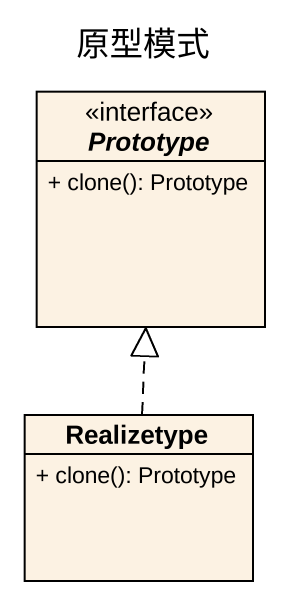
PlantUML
@startuml
title 原型模式
hide circle
hide empty members
skinparam classAttributeIconSize 0
interface Prototype {
  + clone(): Prototype
}
class Realizetype {
  + clone(): Prototype
}
Realizetype .up.|> Prototype
@enduml
